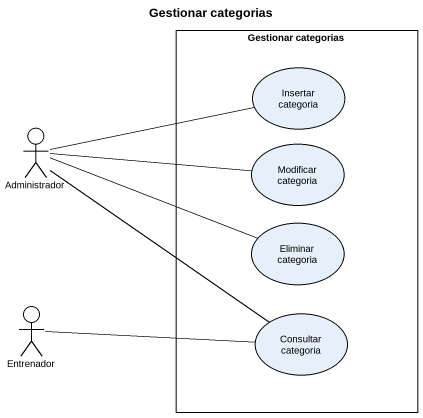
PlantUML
@startuml
title Gestionar categorias
rectangle "Gestionar categorias" as Gestionar_categorias {
  usecase "Insertar categoria" as Insertar_categoria
  usecase "Modificar categoria" as Modificar_categoria
  usecase "Eliminar categoria" as Eliminar_categoria
  usecase "Consultar categoria" as Consultar_categoria
}
actor Administrador
actor Entrenador
Administrador -right- Insertar_categoria
Administrador -right- Modificar_categoria
Administrador -right- Eliminar_categoria
Administrador -- Consultar_categoria
Entrenador -right- Consultar_categoria
@enduml
